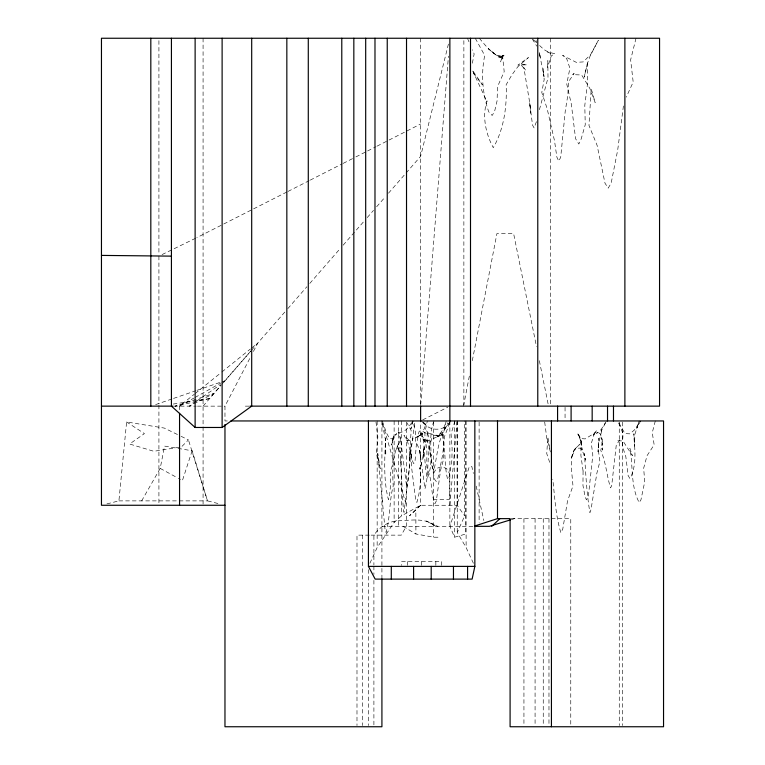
<?xml version="1.0" encoding="UTF-8"?>
<svg xmlns="http://www.w3.org/2000/svg" width="765" height="765" viewBox="0 0 765 765"><rect width="100%" height="100%" fill="white"/><g stroke="black" fill="none" stroke-linecap="round" stroke-linejoin="round"><path stroke-width="0.57" stroke-dasharray="3.83 2.87" d="M406.311 422.137L406.311 526.33L401.271 535.137L369.801 535.137M420.712 404.953L448.443 56.113M449.868 505.263L457.001 422.137M422.969 458.111L424.03 446.884L422.969 458.111L419.813 468.907L419.928 467.53C421.056 479.1 420.243 491.293 416.896 502.356L415.663 499.66L411.427 466.229L411.331 453.291L411.455 455.558L407.697 442.094L403.977 435.314L409.715 440.898L406.751 440.697L410.709 440.038L413.071 438.297C407.716 453.98 410.872 471.556 406.76 487.668L400.305 436.815M106.909 503.896L118.91 500.884L126.608 421.964L164.312 428.075L180.043 435.792M623.427 105.962L617.709 149.969L611.149 183.189L608.185 188.161L604.991 183.151L597.092 145.312L588.964 125.384L591.221 88.683L595.17 102.548L589.834 88.415L581.649 74.989L572.583 74.626L574.133 73.392L568.395 81.97L567.898 94.755L565.23 111.25L560.707 157.255L558.737 161.109L556.853 157.064L554.491 140.664L547.099 108.458L541.783 92.498L544.173 79.455L543.227 68.515L544.001 76.691L539.277 52.536M414.668 423.227L409.696 460.779L409.744 451.599L410.136 461.305L404.016 512.34L403.318 509.471L400.047 450.987L400.344 453.473L398.03 447.095L400.439 448.003L396.595 448.28L396.021 449.906L400.334 440.63C391.833 454.219 392.349 470.59 393.21 485.976C389.203 501.218 390.284 517.322 386.076 532.469L384.967 528.768L382.318 500.559M423.169 455.921L425.292 444.599L424.852 432.598L427.339 420.951M472.368 63.237L474.147 53.913L472.359 49.735M463.523 406.139L469.614 374.659M472.321 360.669L496.925 233.583L513.611 233.583L536.504 346.679M141.649 500.884L160.201 468.4L164.561 446.1L192.12 450.776L207.516 500.884L219.517 503.896M412.584 420.951L410.901 429.012L413.004 420.951L415.452 432.34L415.481 440.917L419.096 448.653L420.492 457.623L419.736 450.518L424.948 488.806C429.643 472.493 426.086 454.467 431.804 438.594L428.945 440.363L424.489 441.042L427.568 441.242L421.132 435.562L425.063 442.447L423.896 439.072C429.136 448.615 425.617 459.421 427.243 469.232C432.665 480.057 430.513 492.832 434.903 503.743L436.308 500.998L440.544 470.399L443.518 459.421L443.547 432.799L446.196 420.951M536.437 121.664L534.104 127.937L532.517 125.125L529.667 102.367L523.862 67.722L525.622 70.17L520.171 63.906L527.095 64.805L517.905 65.073L528.433 57.566L517.895 66.67L511.871 74.932L506.143 84.772C507.061 106.115 504.078 129.036 493.282 147.683C485.746 133.77 481.893 116.328 487.028 100.865L486.923 101.573L472.273 70.036L482.39 84.762L472.454 72.044M448.433 44.035L420.616 156.356L388.419 193.268M636.021 38.25L630.628 59.823L633.181 82.056L626.277 97.136M655.299 420.951L652.268 432.694L654.152 444.8L647.075 455.634L643.661 468.18L644.732 481.778L640.927 499.87L639.186 502.576C630.389 486.062 633.324 466.201 629.882 448.405L632.416 455.653L622.987 440.956L617.221 440.755L619.841 440.085L616.303 444.752L611.684 485.746L610.556 487.85C606.674 475.706 606.052 462.347 600.774 450.489L602.313 443.289L602.304 450.107L601.673 437.609L602.801 442.648L600.41 434.023L598.22 432.493L598.919 432.321L596.375 433.239L598.498 432.168L601.242 429.366L606.502 420.951L601.175 431.144L602.151 429.031L598.593 443.518L598.02 451.685L598.852 438.288L598.469 450.987L599.903 461.419L596.843 473.315L591.02 509.567L589.911 512.588C586.592 493.339 585.789 473.172 584.412 453.559L585.636 460.205L583.274 452.87L580.348 448.08L575.586 448.357L574.257 449.83L571.092 458.369L575.586 448.357L579.545 444.494L574.257 449.83L571.398 458.57L571.436 468.849L572.985 485.947L567.563 500.807L562.763 529.026L560.898 532.765C555.562 515.62 554.807 497.021 552.76 479.148M449.791 422.863L444.58 436.318L442.706 454.563L437.666 479.387L436.184 481.386L434.616 479.387L431.651 464.087L431.699 456.552L428.735 448.539L427.08 440.21L427.243 432.101L430.054 433.678L438.23 435.61L433.592 435.122L437.217 435.763L443.652 431.613L447.755 422.825M539.421 109.711L547.998 77.858L547.836 60.588L547.53 67.339L551.374 55.778L555.055 53.732L547.606 52.02L550.437 53.292L543.877 49.534L539.574 45.498M433.975 420.951C426.631 439.244 435.4 460.148 427.233 478.383C423.953 463.609 425.378 448.041 421.984 433.344L423.035 435.467L420.913 433.583L422.749 433.803L414.754 438.087L419.612 435.964L421.697 433.669L418.627 436.452L419.612 435.964L424.288 428.754L426.076 423.179M454.926 420.951L451.063 433.984L452.115 448.433L451.895 460.1L449.218 476.614L447.649 479.359C443.7 464.279 446.368 447.821 441.548 432.952L442.868 435.715L440.898 434.243L442.39 434.023L439.512 435.983L433.392 438.383L438.565 436.222L441.061 433.889L437.723 436.719L443.576 428.888L445.431 423.217M465.464 420.951L465.464 534.104L454.553 537.212L449.916 526.33L469.337 466.574L471.842 466.574L473.372 473.468M192.12 450.776L182.424 480.525L178.379 478.316M473.392 563.25L466.115 547.539L457.241 532.469L464.671 515.83L464.671 420.951M369.887 563.25L377.155 547.539L394.128 522.419L401.568 515.83L420.616 505.263L457.107 505.263L464.671 515.83M227.348 420.951L224.967 420.951L224.967 406.139L250.671 356.729M253.406 351.47L257.776 343.055L251.341 348.247M433.678 473.191L436.413 468.515L441.51 466.669L446.607 468.515L449.342 473.191L449.342 499.555L433.678 499.555M411.713 422.682C408.73 426.956 405.115 432.588 399.206 432.464L397.398 431.355L399.196 433.478L398.508 432.321L400.688 440.449M203.079 406.139L220.865 385.608M223.963 382.041L251.025 350.8M196.146 399.253L175.147 406.139L209.275 398.67L221.162 385.044M221.821 384.279L250.748 351.116M251.532 350.227L284.79 312.091M287.793 308.649L306.889 286.741M309.796 283.413L340.53 248.176M343.141 245.182L364.083 221.171M367.219 217.576L373.511 210.365M376.648 206.77L385.283 196.863M426.191 520.917L436.06 526.33C424.929 517.044 410.088 520.611 396.863 520.86C387.444 521.902 379.287 527.458 373.903 535.137L373.903 564.895M181.095 436.308L188.439 439.904L181.439 446.913L153.841 451.293L129.61 444.016L144.432 433.602L126.608 421.964M420.597 505.263L409.505 515.83L420.616 505.263L420.616 420.951M179.555 409.724L179.555 406.139L194.281 394.262M195.199 393.526L220.97 372.746M221.888 372L250.413 348.993M196.175 401.415L189.376 406.139L213.827 393.449L197.255 398.89M197.141 400.745L220.444 384.546M179.555 406.139L194.004 398.039M195.037 397.465L220.836 382.997M221.869 382.424L224.958 380.683M286.913 191.977L196.777 237.666M287.975 191.432L309.194 180.645M310.255 180.11L342.089 163.92M343.15 163.385L354.826 157.456M355.888 156.911L366.502 151.518M367.563 150.982L376.045 146.66M377.107 146.125L420.616 124.007M422.701 419.889L447.774 407.2M162.075 254.592L195.725 238.183M155.639 404.599L172.412 398.814M173.531 398.422L195.888 390.714M197.007 390.322L222.73 381.458M511.288 519.636L514.577 518.632M173.215 404.054L209.275 398.67M173.636 406.139L196.289 406.139M197.475 406.139L224.967 406.139M245.316 406.139L250.633 406.139M118.91 500.884L207.516 500.884L188.439 439.904M511.202 518.632L570.767 518.632L570.767 725.564M381.917 526.33L473.688 526.33M369.323 535.137L356.987 535.137L356.987 725.564M403.059 526.33L415.854 533.97L433.678 537.212L438.297 537.212M429.987 523.021L437.771 526.33M160.201 468.4L177.375 477.771M423.045 422.395C430.303 432.043 444.79 431.364 451.073 420.951C437.838 434.061 437.81 453.578 433.898 470.485L433.038 468.907L429.318 449.906L429.098 437.685L426.535 430.772L428.964 433.832C424.919 434.539 421.534 428.228 419 431.728L416.227 445.957L414.984 461.878L413.655 463.59C408.52 453.425 410.642 441.395 411.149 430.466L407.018 422.854M421.286 420.951L426.057 425.292L422.471 420.951M536.122 42.276L531.818 38.25L536.753 46.13M479.292 38.25C486.081 45.996 492.66 55.31 503.16 58.121L496.514 55.348L488.185 48.578L496.896 55.539L504.087 55.233L498.809 57.767L503.8 54.917L500.626 61.917L502.49 55.357L504.192 71.642L497.527 86.655L497.068 100.903L494.544 111.604L492.153 115.458L488.73 111.824C482.476 93.703 480.831 74.31 484.723 55.472L475.275 38.25M618.933 422.902L624.919 433.621L629.911 433.841L634.51 429.873L640.601 420.951L636.776 428.237L639.215 420.951L634.883 434.319L634.453 446.138L633.85 433.793C634.625 448.462 637.274 465.139 629.939 478.536L628.151 475.667L625.846 456.724L622.318 445.852L623.073 433.717L618.722 423.074M467.453 38.25L469.681 43.471M382.309 420.951L386.564 433.143L389.576 438.565L392.139 438.852L396.624 433.678L393.707 437.111L391.661 445.067L393.726 435.964C390.169 447.056 395.734 458.637 390.877 469.815C390.188 479.722 391.183 489.983 388.429 499.622C383.265 479.846 384.776 458.771 385.531 438.498L385.799 455.366L385.378 439.215L381.735 420.951M549.691 462.347L546.755 453.626L547.826 437.045L549.872 448.481M382.577 423.227L406.311 505.263M550.418 451.972L546.745 437.953L544.556 420.951M536.016 40.459L536.571 42.677M539.354 53.732L540.463 58.159L539.306 52.489M476.193 486.11L483.863 520.582M539.344 360.669L548.314 404.972M376.007 422.098L377.834 436.997L376.476 453.54L380.234 468.763L377.747 453.339L382.586 504.049M400.478 460.234L400.678 462.978M415.854 512.904L415.911 533.98M622.337 422.146L622.337 725.555M619.268 422.146L619.268 725.555M565.058 407.276L565.058 419.813M550.446 38.25L550.446 404.943M548.974 518.632L548.974 725.564M543.246 518.632L543.246 725.564M535.079 518.632L535.079 725.564M523.939 518.632L523.939 725.564M479.12 422.137L479.12 522.782M466.115 420.951L466.115 547.539M463.867 40.641L463.867 404.943M457.241 420.951L457.241 532.469M457.107 420.951L457.107 505.263M454.553 420.951L454.553 537.212M449.868 420.951L449.868 526.33M441.721 565.421L441.721 561.558L401.558 561.558L401.558 565.421M435.84 561.558L435.84 565.421M433.678 422.137L433.678 537.212M421.639 561.558L421.639 565.421M420.616 38.25L420.616 404.943M407.439 561.558L407.439 565.421M401.568 420.951L401.568 515.83M398.517 420.951L398.517 526.33M394.128 420.951L394.128 522.419M381.917 420.951L381.917 577.986M377.155 420.951L377.155 547.539M373.903 566.081L373.903 574.41M373.903 580.367L373.903 725.564M368.701 569.657L368.701 725.564M362.457 535.137L362.457 725.564M203.079 38.25L203.079 504.068M158.919 40.631L158.919 254.936M158.919 256.132L158.919 403.939M158.919 405.134L158.919 504.068M587.539 62.797L587.396 84.513L584.795 105.369L585.244 124.743L581.142 139.039L578.818 144.011L575.586 138.733L571.292 103.944L566.75 83.987L569.906 68.219L566.616 58.436L562.619 55.367L576.246 62.319L583.188 61.927L590.609 54.64L598.345 40.296L590.178 55.826L587.568 63.093L584.154 77.141L587.539 62.797M583.073 471.011L582.959 485.459L585.11 496.667L586.42 499.832L588.409 495.902L592.818 455.07L591.326 443.298L594.3 433.707L592.722 436.012L597.025 430.351L593.621 433.717L585.158 438.9L581.123 438.613L577.087 433.181L580.702 438.823L578.216 434.051L581.572 443.442L580.186 439.483L582.136 449.954L581.199 439.263L580.903 455.452L583.073 471.011M530.728 113.163L529.638 102.357L530.728 113.163"/><path stroke-width="1.15" d="M474.845 420.951L474.845 566.387L472.12 579.115L375.166 579.115L368.434 566.387L368.434 420.951M491.723 526.33L499.937 518.632M171.427 38.25L171.427 406.139L195.123 427.472L222.118 427.472L251.695 406.139L251.695 38.25M474.826 525.966L497.508 518.632L510.092 518.632L510.092 726.75L663.542 726.75L663.542 420.951L230.915 420.951M510.188 519.971L489.351 526.33L474.443 526.33M171.427 256.132L101.458 255.405M101.458 406.139L172.88 406.139M250.05 406.139L659.554 406.139L659.554 38.25L101.458 38.25L101.458 505.263L224.967 505.263M368.434 566.387L474.845 566.387M624.881 38.25L624.881 406.139M613.482 406.139L613.482 420.951M607.525 406.139L607.525 420.951M592.167 406.139L592.167 420.951M571.101 406.139L571.101 420.951M557.58 406.139L557.58 420.951M551.431 420.951L551.431 726.75M537.776 38.25L537.776 406.139M497.508 420.951L497.508 518.632M470.504 38.25L470.504 406.139M467.587 566.387L467.587 579.115M453.463 566.387L453.463 579.115M449.868 38.25L449.868 420.951M431.202 566.387L431.202 579.115M420.616 406.139L420.616 420.951M413.588 566.387L413.588 579.115M406.521 38.25L406.521 406.139M391.298 566.387L391.298 579.115M387.243 38.25L387.243 406.139M381.917 578.818L381.917 726.75L224.967 726.75L224.967 424.508M374.984 38.25L374.984 406.139M365.689 38.25L365.689 406.139M353.832 38.25L353.832 406.139M341.783 38.25L341.783 406.139M308.285 38.25L308.285 406.139M286.837 38.25L286.837 406.139M222.118 38.25L222.118 427.472M195.123 38.25L195.123 427.472M179.555 413.301L179.555 505.263M150.82 38.25L150.82 406.139"/></g></svg>
